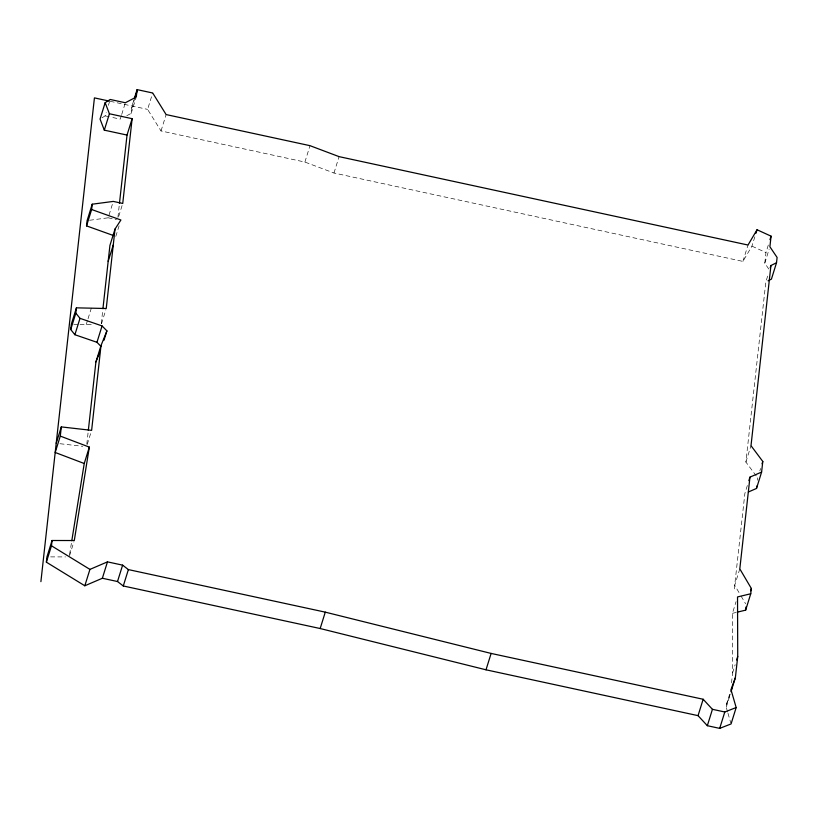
<?xml version="1.0" encoding="UTF-8"?>
<svg xmlns="http://www.w3.org/2000/svg" width="818" height="818" viewBox="0 0 818 818"><rect width="100%" height="100%" fill="white"/><g stroke="black" fill="none" stroke-linecap="round" stroke-linejoin="round"><path stroke-width="0.61" stroke-dasharray="4.09 3.07" d="M86.8 444.215L88.201 431.567M101.279 323.652L102.792 309.93M117.925 217.312L119.316 204.653M126.821 115.686L131.187 113.385L132.005 106.013L133.825 100.154M768.726 268.979L764.799 263.151L765.965 252.558L768.889 243.191M756.21 475.871L745.893 462.058L765.832 281.903L768.02 274.879M734.308 588.888L744.861 493.52L747.417 485.319M727.621 712.049L726.241 707.294L726.609 703.971L729.891 693.439M731.517 682.846L732.611 672.866L732.427 613.336L736.067 601.629M757.417 480.207L757.683 477.845M69.591 554.43L71.595 541.976M102.076 117.792L105.113 115.87L106.207 112.352M108.395 105.328L110.215 99.479M121.35 115.624L120.256 119.142L110.941 117.127M121.718 114.459L125.358 102.751M131.78 108.088L134.326 99.898M131.187 113.385L135.931 98.17M89.602 220.267L108.18 217.792L112.557 203.754M754.861 236.78L751.936 246.146L742.908 261.412L333.979 173.017L304.899 162.056L161.023 130.952L147.598 109.377L152.7 92.996M118.733 216.33L122.383 204.623M86.227 324.562L87.679 319.879M88.047 318.703L91.33 308.171M115.808 236.382L119.091 225.85M161.023 130.952L166.126 114.571M101.504 323.724L105.88 309.685M87.25 444.409L91.258 431.536M69.55 555.749L73.927 541.71M304.899 162.056L310.002 145.676M333.979 173.017L339.081 156.637M742.908 261.412L748.01 245.032M764.799 263.151L769.165 249.101M745.893 462.058L751.006 445.677M759.871 470.831L760.597 468.489M739.809 568.878L734.707 585.259L740.474 595.054M732.611 672.866L735.167 664.676M726.241 707.294L730.249 694.421M726.609 703.971L730.269 694.063M732.427 613.336L736.026 612.467M50.655 556.884L65.481 556.915M73.804 324.276L78.773 324.388M80.011 324.419L92.434 324.695M60 443.724L82.73 446.311M110.185 101.289L147.598 109.377M105.113 115.87L109.776 116.872M108.18 217.792L116.463 219.582M751.936 246.146L765.965 252.558M741.108 596.138L745.597 603.756M727.969 713.245L730.719 722.744"/><path stroke-width="1.23" d="M40.9 581.639L94.428 97.884L108.968 101.033M101.003 346.423L96.964 342.302L74.888 334.715L70.726 329.521L71.319 324.225L76.422 307.844L106.238 308.509L115.031 229.03L120.911 220.001L91.636 209.51L92.219 204.203L113.283 201.412L122.741 203.457L132.127 118.682L109.407 113.763L105.154 102.7L110.215 99.479L125.358 102.751L136.289 97.005L137.107 89.622L152.7 92.996L166.126 114.571L310.002 145.676L339.081 156.637L748.01 245.032L757.049 229.756L771.067 236.167L769.902 246.77L777.1 257.455L776.517 262.752L771.415 279.132L768.061 280.799M776.517 262.752L770.934 265.523L751.006 445.677L762.785 461.464L761.609 472.058L749.963 477.129L739.809 568.878L751.333 588.459L750.75 593.756L737.529 596.946L737.724 656.486L735.372 677.682L731.711 687.59L731.343 690.913L736.169 707.55L731.067 723.94L719.697 728.378L707.335 725.699L698.051 715.648L486.015 669.809L320.175 628.531L123.283 585.974L117.506 581.526L102.362 578.254L84.816 585.78L46.37 562.17L46.953 556.874L52.055 540.494L74.295 540.534L89.336 447.119L60.297 436.096L61.309 426.904L91.626 430.36L101.003 345.585L106.913 330.861L102.066 325.922L80 318.335L75.829 313.141L76.422 307.844M113.467 235.543L86.534 225.891L87.117 220.594L92.219 204.203M46.37 562.17L51.473 545.79L52.055 540.494M88.344 430.299L95.9 361.965L101.003 345.585M102.935 308.683L109.929 245.41L115.031 229.03M119.459 203.396L127.025 135.062L132.127 118.682M748.358 491.996L756.507 488.448L756.773 486.086M737.233 612.171L745.648 610.136L745.996 606.956M71.8 540.729L84.234 463.509L89.336 447.119M105.154 102.7L100.052 119.08L104.305 130.154L127.025 135.062M104.305 130.154L109.407 113.763M86.534 225.891L91.636 209.51M134.193 98.988L137.107 89.622M134.694 98.722L136.882 91.708M70.726 329.521L75.829 313.141M74.888 334.715L80 318.335M108.17 261.31L113.273 244.93M56.207 443.295L61.309 426.904M60.297 436.096L55.195 452.477L84.234 463.509M96.964 342.302L102.066 325.922M103.998 340.227L106.913 330.861M84.816 585.78L89.929 569.4L107.465 561.864L122.618 565.146L128.385 569.594L325.278 612.15L491.117 653.429L703.153 699.257L712.437 709.318L724.799 711.987L736.169 707.55M102.362 578.254L107.465 561.864M117.506 581.526L122.618 565.146M123.283 585.974L128.385 569.594M320.175 628.531L325.278 612.15M486.015 669.809L491.117 653.429M755.955 233.263L757.049 229.756M769.973 239.674L771.067 236.167M770.208 267.864L770.934 265.523M748.869 480.636L749.963 477.129M762.059 463.806L762.785 461.464M756.507 488.448L761.609 472.058M698.051 715.648L703.153 699.257M707.335 725.699L712.437 709.318M750.607 590.8L751.333 588.459M745.648 610.136L750.75 593.756M736.629 659.993L737.724 656.486M730.985 689.932L731.711 687.59M730.995 691.721L735.372 677.682M719.697 728.378L724.799 711.987M95.9 361.965L99.54 352.906M51.473 545.79L89.929 569.4"/></g></svg>
